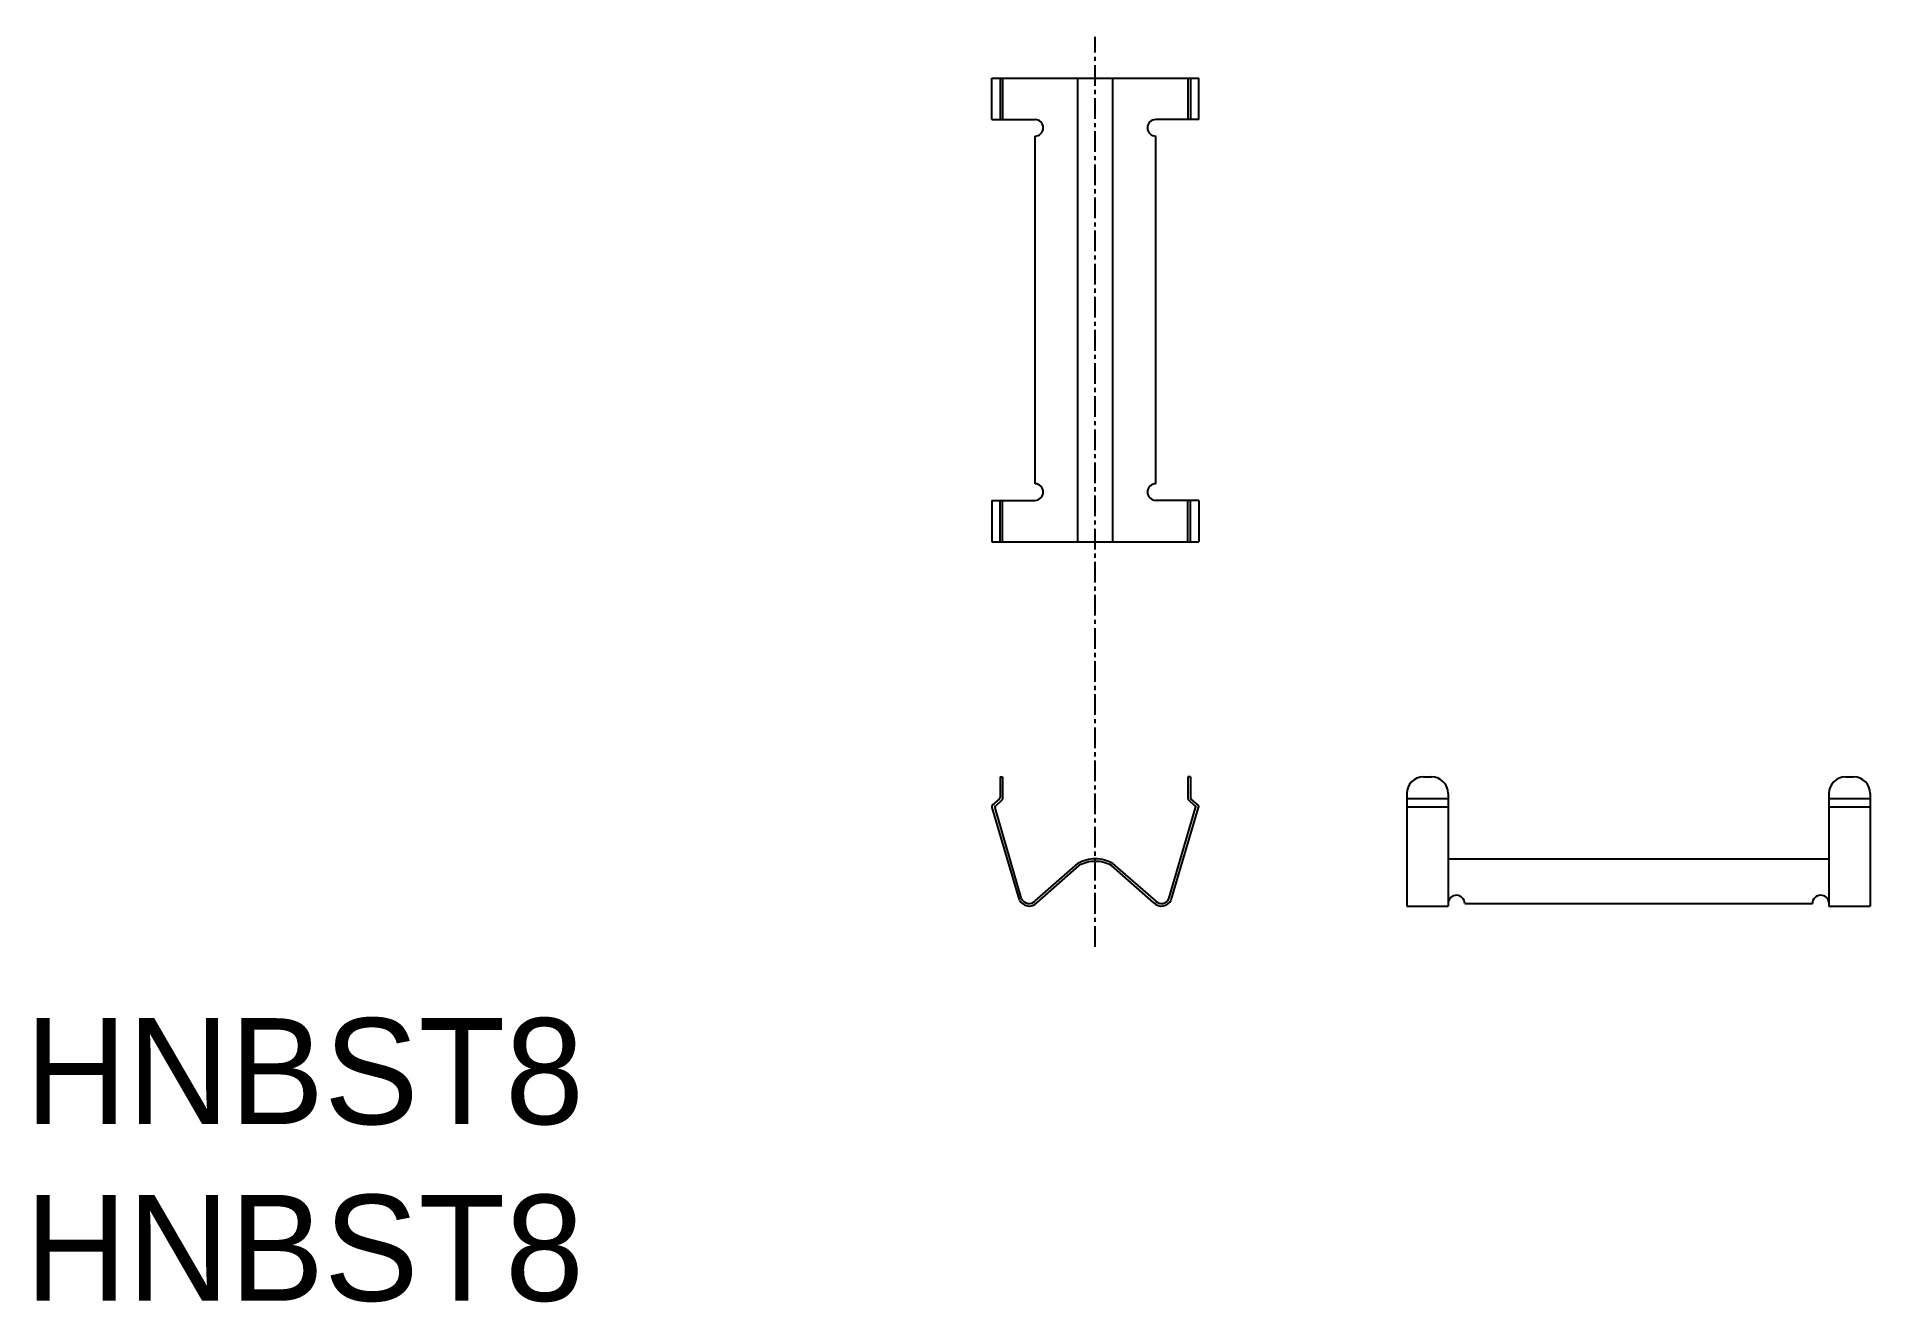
# Model space of a CAD drawing. Extents: x 33 to 144, y 19 to 95.
import ezdxf

# ---------------------------------------------------------------- set-up
doc = ezdxf.new("R2010")
doc.units = 0
doc.linetypes.add('CENTER', pattern=[2, 1.25, -0.25, 0.25, -0.25])
doc.layers.get('0').update_dxf_attribs({"linetype": 'CONTINUOUS'})
doc.layers.add('CENTER', color=1, linetype='CENTER')

msp = doc.modelspace()

# ---------------------------------------------------------------- linework, layer by layer
at = {"color": 7, "linetype": 'CONTINUOUS'}
for p, q in [((90.45, 92.74), (102.95, 92.74)), ((90.45, 90.24), (90.45, 92.74)), ((90.95, 92.74), (90.95, 90.24)), ((91.1, 92.74), (91.1, 90.24)), ((95.64, 64.74), (95.64, 92.74)), ((97.76, 64.74), (97.76, 92.74)), ((102.3, 92.74), (102.3, 90.24)), ((102.45, 92.74), (102.45, 90.24)), ((102.95, 90.24), (102.95, 92.74)), ((90.45, 90.24), (93.06, 90.24)), ((102.95, 90.24), (100.35, 90.24)), ((93.06, 68.24), (93.06, 89.24)), ((100.35, 68.24), (100.35, 89.24)), ((90.45, 67.24), (93.06, 67.24)), ((90.45, 67.24), (90.45, 64.74)), ((90.95, 64.74), (90.95, 67.24)), ((91.1, 64.74), (91.1, 67.24)), ((102.95, 67.24), (100.35, 67.24)), ((102.3, 64.74), (102.3, 67.24)), ((102.45, 64.74), (102.45, 67.24)), ((102.95, 67.24), (102.95, 64.74)), ((90.45, 64.74), (102.95, 64.74)), ((90.95, 50.54), (91.1, 50.54)), ((90.95, 50.54), (90.95, 49.29)), ((91.1, 50.54), (91.1, 49.22)), ((102.3, 50.54), (102.3, 49.22)), ((102.45, 50.54), (102.3, 50.54)), ((102.45, 50.54), (102.45, 49.29)), ((116.52, 50.54), (117.02, 50.54)), ((142.02, 50.54), (142.52, 50.54)), ((90.48, 48.81), (90.93, 49.22)), ((90.67, 48.78), (91.07, 49.15)), ((102.74, 48.78), (102.34, 49.15)), ((102.93, 48.81), (102.48, 49.22)), ((115.52, 49.54), (115.52, 42.74)), ((115.52, 49.24), (118.02, 49.24)), ((118.02, 49.54), (118.02, 42.74)), ((141.02, 49.54), (141.02, 42.74)), ((141.02, 49.24), (143.52, 49.24)), ((143.52, 49.54), (143.52, 42.74)), ((92.12, 43.11), (90.47, 48.7)), ((92.25, 43.18), (90.65, 48.67)), ((101.15, 43.18), (102.76, 48.67)), ((101.29, 43.11), (102.94, 48.7)), ((115.52, 48.74), (118.02, 48.74)), ((141.02, 48.74), (143.52, 48.74)), ((118.02, 45.59), (141.02, 45.59)), ((93.06, 43.05), (95.64, 45.32)), ((93.17, 42.94), (95.72, 45.19)), ((100.24, 42.94), (97.69, 45.19)), ((100.35, 43.05), (97.76, 45.32)), ((115.52, 42.74), (118.02, 42.74)), ((119.02, 42.89), (140.02, 42.89)), ((141.02, 42.74), (143.52, 42.74))]:
    msp.add_line(p, q, dxfattribs=at)
for centre, radius, start, end in [((93.06, 89.74), 0.5, 0, 90), ((93.06, 89.74), 0.5, 270, 0), ((100.35, 89.74), 0.5, 90, 180), ((100.35, 89.74), 0.5, 180, 270), ((93.06, 67.74), 0.5, 360, 90), ((93.06, 67.74), 0.5, 270, 360), ((100.35, 67.74), 0.5, 90, 180), ((100.35, 67.74), 0.5, 180, 270), ((116.52, 49.54), 1, 90, 180), ((117.02, 49.54), 1, 0, 90), ((142.02, 49.54), 1, 90, 180), ((142.52, 49.54), 1, 0, 90), ((90.55, 48.74), 0.1, 136.014, 206.8287), ((90.74, 48.71), 0.1, 132.1916, 206.3701), ((90.85, 49.29), 0.1, 315, 0), ((91, 49.22), 0.1, 312.1916, 0), ((102.4, 49.22), 0.1, 180, 227.8084), ((102.55, 49.29), 0.1, 180, 225), ((102.67, 48.71), 0.1, 333.6299, 47.8084), ((102.85, 48.74), 0.1, 333.1713, 43.986), ((96.7, 43.44), 2.15, 90, 119.5193), ((96.7, 43.44), 2, 90, 119.5193), ((96.7, 43.44), 2.15, 60.4807, 90), ((96.7, 43.44), 2, 60.4807, 90), ((118.53, 42.89), 0.506, 90.2724, 173.3464), ((118.52, 42.89), 0.5, 0, 90), ((140.52, 42.89), 0.5, 90, 180), ((140.52, 42.89), 0.506, 6.6536, 89.7276), ((92.7, 43.39), 0.65, 206.2753, 315.9154), ((92.7, 43.39), 0.5, 206.2753, 315.9154), ((100.7, 43.39), 0.65, 224.0846, 333.7247), ((100.7, 43.39), 0.5, 224.0846, 333.7247)]:
    msp.add_arc(centre, radius, start, end, dxfattribs=at)
at = {"layer": 'CENTER', "color": 1, "linetype": 'CENTER'}
msp.add_line((96.7, 40.28), (96.7, 95.24), dxfattribs=at)

# ---------------------------------------------------------------- texts
at = {"color": 7, "linetype": 'CONTINUOUS'}
for p in [(32.04, 29.57), (32.04, 18.9)]:
    msp.add_text('HNBST8', height=6.4, dxfattribs=at).set_placement(p)

doc.saveas('drawing.dxf')
